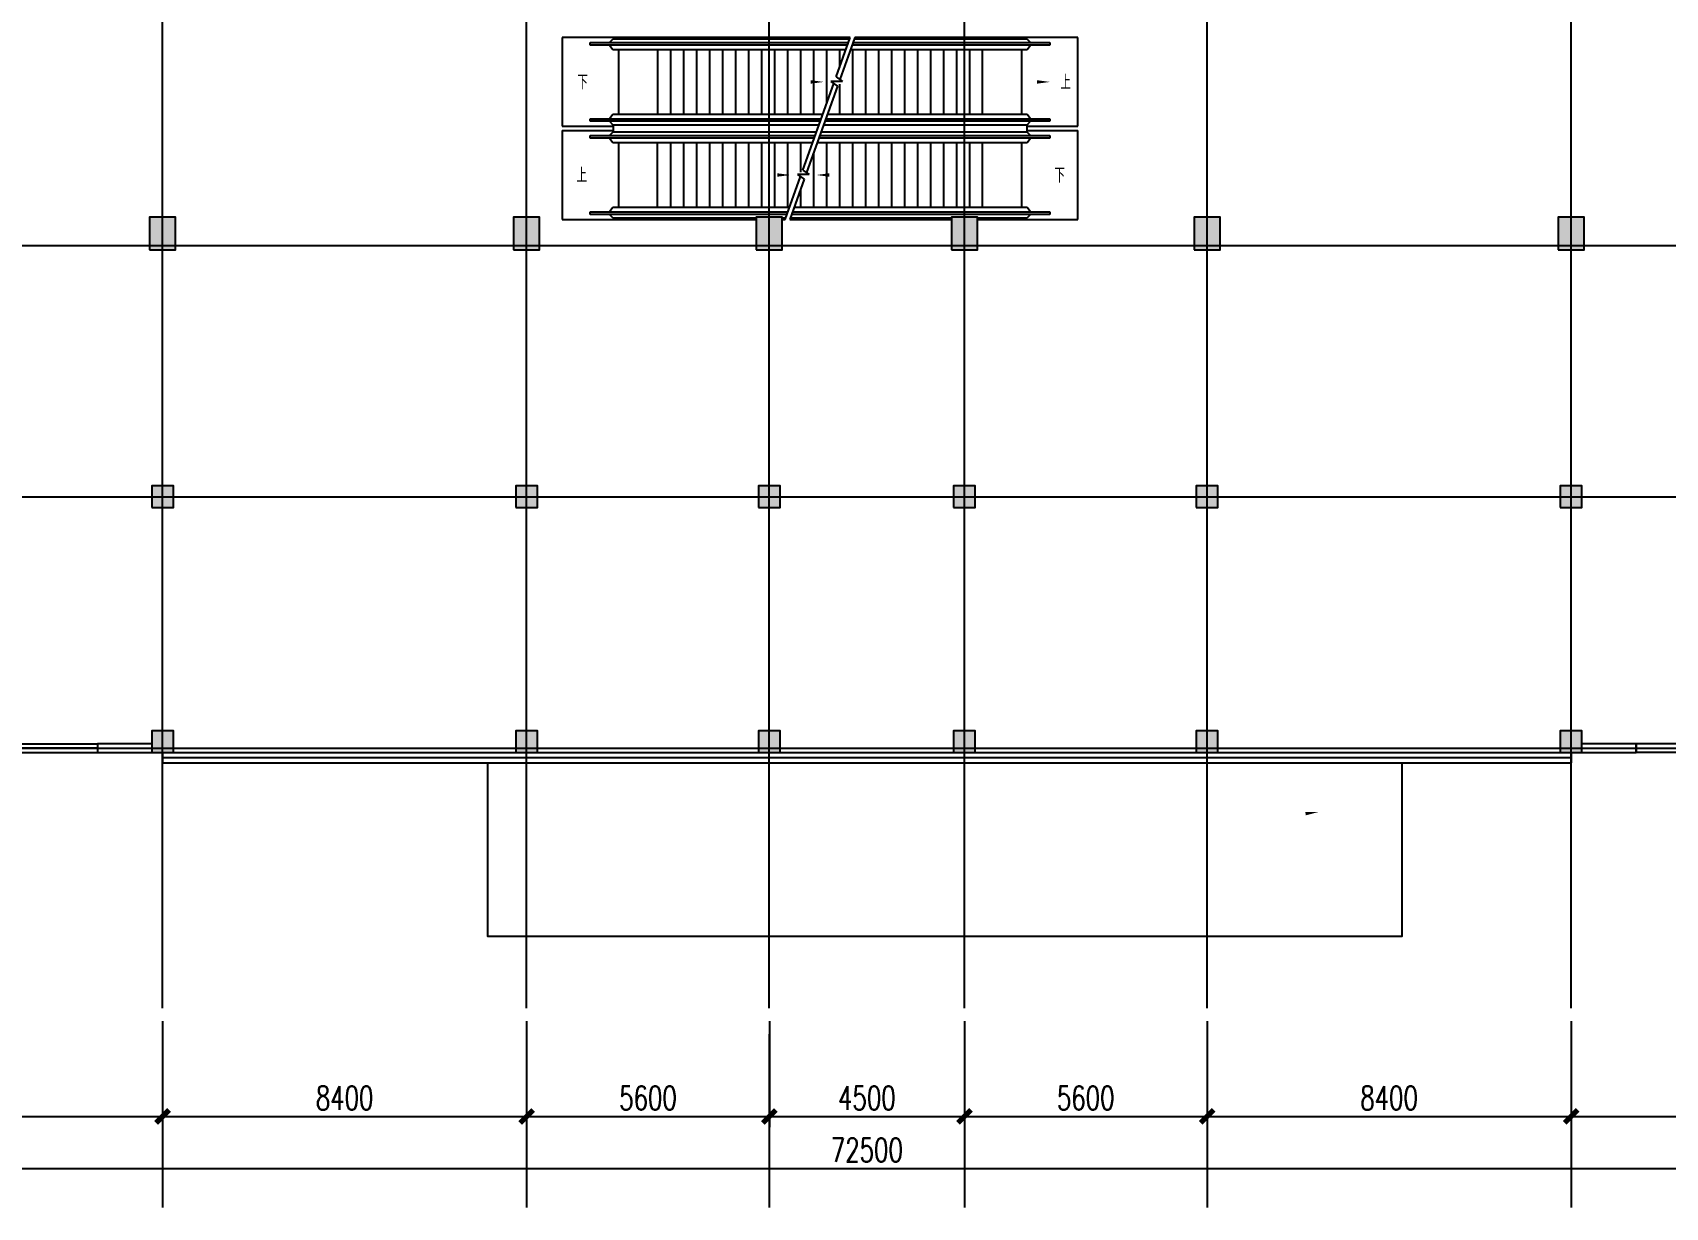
# Model space of a CAD drawing. Extents: x -1 to 1050000, y -900000 to 0.
# Drawn here: x 249692 to 287366, y -275447 to -248336 of the extents above; entities that cross this region are included whole.
import ezdxf

# ---------------------------------------------------------------- set-up
doc = ezdxf.new("R2010")
doc.units = 0
doc.header["$LTSCALE"] = 1000
doc.header["$MEASUREMENT"] = 0
for name, color, linetype in [('AXIS', 3, 'Continuous'), ('Canopy', 100, 'Continuous'), ('COLUMN', 9, 'Continuous'), ('CURTWALL', 4, 'Continuous'), ('DIM_SYMB', 3, 'Continuous'), ('PUB_HATCH', 8, 'Continuous'), ('PUB_TEXT', 7, 'Continuous'), ('STAIR', 2, 'Continuous'), ('WALL', 9, 'Continuous'), ('WINDOW', 4, 'Continuous')]:
    doc.layers.add(name, color=color, linetype=linetype)
doc.layers.add('DOTE', color=1, linetype='Continuous', plot=False)
doc.styles.add('_TCH_DIM', font='SIMPLEX', dxfattribs={"bigfont": 'GBCBIG'})
doc.styles.add('_TCH_DIM_T3', font='SIMPLEX', dxfattribs={"width": 0.705882, "bigfont": 'GBCBIG'})
doc.dimstyles.new('_TCH_ARCH&&100', dxfattribs={"dimtxt": 297.5, "dimasz": 100, "dimexe": 250, "dimexo": 300, "dimgap": 126.25, "dimtad": 1, "dimdec": 0, "dimzin": 0, "dimdsep": 46, "dimtxsty": '_TCH_DIM_T3', "dimblk": 'ARCHTICK', "dimcen": 0.09, "dimclrt": 7, "dimazin": 2, "dimtfac": 1, "dimtdec": 0, "dimtix": 1, "dimtmove": 2, "dimatfit": 3, "dimfxl": 1, "dimtolj": 1, "dimtzin": 0, "dimarcsym": 0})

# ---------------------------------------------------------------- blocks, each defined once
blk = doc.blocks.new('_ArchTick')
at = {"color": 0, "linetype": 'ByBlock', "const_width": 0.4}
blk.add_lwpolyline([(-0.5, -0.5), (0.5, 0.5)], dxfattribs=at)
blk = doc.blocks.new('*D241')
at = {"layer": 'AXIS', "color": 0, "lineweight": -2, "transparency": 16777216}
for p, q in [((244291, -271147), (244291, -273597)), ((252691, -271147), (252691, -273597)), ((244291, -273347), (252691, -273347))]:
    blk.add_line(p, q, dxfattribs=at)
at = {"layer": 'Defpoints', "color": 0, "transparency": 16777216}
for p in [(244291, -270847), (252691, -270847), (252691, -273347)]:
    blk.add_point(p, dxfattribs=at)
at = {"layer": 'AXIS', "color": 0, "lineweight": -2, "transparency": 16777216, "xscale": 300, "yscale": 300, "zscale": 300, "rotation": 180}
blk.add_blockref('_ArchTick', (244291, -273347), dxfattribs=at)
at = {"layer": 'AXIS', "color": 0, "lineweight": -2, "transparency": 16777216, "xscale": 300, "yscale": 300, "zscale": 300}
blk.add_blockref('_ArchTick', (252691, -273347), dxfattribs=at)
at = {"layer": 'AXIS', "color": 7, "transparency": 16777216, "insert": (248491, -272922), "char_height": 550, "attachment_point": 5, "style": '_TCH_DIM_T3'}
blk.add_mtext('\\A1;8400', dxfattribs=at)
blk = doc.blocks.new('*D242')
at = {"layer": 'AXIS', "color": 0, "lineweight": -2, "transparency": 16777216}
for p, q in [((252691, -271147), (252691, -273597)), ((261091, -271147), (261091, -273597)), ((252691, -273347), (261091, -273347))]:
    blk.add_line(p, q, dxfattribs=at)
at = {"layer": 'Defpoints', "color": 0, "transparency": 16777216}
for p in [(252691, -270847), (261091, -270847), (261091, -273347)]:
    blk.add_point(p, dxfattribs=at)
at = {"layer": 'AXIS', "color": 0, "lineweight": -2, "transparency": 16777216, "xscale": 300, "yscale": 300, "zscale": 300, "rotation": 180}
blk.add_blockref('_ArchTick', (252691, -273347), dxfattribs=at)
at = {"layer": 'AXIS', "color": 0, "lineweight": -2, "transparency": 16777216, "xscale": 300, "yscale": 300, "zscale": 300}
blk.add_blockref('_ArchTick', (261091, -273347), dxfattribs=at)
at = {"layer": 'AXIS', "color": 7, "transparency": 16777216, "insert": (256891, -272922), "char_height": 550, "attachment_point": 5, "style": '_TCH_DIM_T3'}
blk.add_mtext('\\A1;8400', dxfattribs=at)
blk = doc.blocks.new('*D243')
at = {"layer": 'AXIS', "color": 0, "lineweight": -2, "transparency": 16777216}
for p, q in [((261091, -271147), (261091, -273597)), ((266691, -271147), (266691, -273597)), ((261091, -273347), (266691, -273347))]:
    blk.add_line(p, q, dxfattribs=at)
at = {"layer": 'Defpoints', "color": 0, "transparency": 16777216}
for p in [(261091, -270847), (266691, -270847), (266691, -273347)]:
    blk.add_point(p, dxfattribs=at)
at = {"layer": 'AXIS', "color": 0, "lineweight": -2, "transparency": 16777216, "xscale": 300, "yscale": 300, "zscale": 300, "rotation": 180}
blk.add_blockref('_ArchTick', (261091, -273347), dxfattribs=at)
at = {"layer": 'AXIS', "color": 0, "lineweight": -2, "transparency": 16777216, "xscale": 300, "yscale": 300, "zscale": 300}
blk.add_blockref('_ArchTick', (266691, -273347), dxfattribs=at)
at = {"layer": 'AXIS', "color": 7, "transparency": 16777216, "insert": (263891, -272922), "char_height": 550, "attachment_point": 5, "style": '_TCH_DIM_T3'}
blk.add_mtext('\\A1;5600', dxfattribs=at)
blk = doc.blocks.new('*D244')
at = {"layer": 'AXIS', "color": 0, "lineweight": -2, "transparency": 16777216}
for p, q in [((266691, -271147), (266691, -273597)), ((271191, -271147), (271191, -273597)), ((266691, -273347), (271191, -273347))]:
    blk.add_line(p, q, dxfattribs=at)
at = {"layer": 'Defpoints', "color": 0, "transparency": 16777216}
for p in [(266691, -270847), (271191, -270847), (271191, -273347)]:
    blk.add_point(p, dxfattribs=at)
at = {"layer": 'AXIS', "color": 0, "lineweight": -2, "transparency": 16777216, "xscale": 300, "yscale": 300, "zscale": 300, "rotation": 180}
blk.add_blockref('_ArchTick', (266691, -273347), dxfattribs=at)
at = {"layer": 'AXIS', "color": 0, "lineweight": -2, "transparency": 16777216, "xscale": 300, "yscale": 300, "zscale": 300}
blk.add_blockref('_ArchTick', (271191, -273347), dxfattribs=at)
at = {"layer": 'AXIS', "color": 7, "transparency": 16777216, "insert": (268941, -272922), "char_height": 550, "attachment_point": 5, "style": '_TCH_DIM_T3'}
blk.add_mtext('\\A1;4500', dxfattribs=at)
blk = doc.blocks.new('*D245')
at = {"layer": 'AXIS', "color": 0, "lineweight": -2, "transparency": 16777216}
for p, q in [((271191, -271147), (271191, -273597)), ((276791, -271147), (276791, -273597)), ((271191, -273347), (276791, -273347))]:
    blk.add_line(p, q, dxfattribs=at)
at = {"layer": 'Defpoints', "color": 0, "transparency": 16777216}
for p in [(271191, -270847), (276791, -270847), (276791, -273347)]:
    blk.add_point(p, dxfattribs=at)
at = {"layer": 'AXIS', "color": 0, "lineweight": -2, "transparency": 16777216, "xscale": 300, "yscale": 300, "zscale": 300, "rotation": 180}
blk.add_blockref('_ArchTick', (271191, -273347), dxfattribs=at)
at = {"layer": 'AXIS', "color": 0, "lineweight": -2, "transparency": 16777216, "xscale": 300, "yscale": 300, "zscale": 300}
blk.add_blockref('_ArchTick', (276791, -273347), dxfattribs=at)
at = {"layer": 'AXIS', "color": 7, "transparency": 16777216, "insert": (273991, -272922), "char_height": 550, "attachment_point": 5, "style": '_TCH_DIM_T3'}
blk.add_mtext('\\A1;5600', dxfattribs=at)
blk = doc.blocks.new('*D246')
at = {"layer": 'AXIS', "color": 0, "lineweight": -2, "transparency": 16777216}
for p, q in [((276791, -271147), (276791, -273597)), ((285191, -271147), (285191, -273597)), ((276791, -273347), (285191, -273347))]:
    blk.add_line(p, q, dxfattribs=at)
at = {"layer": 'Defpoints', "color": 0, "transparency": 16777216}
for p in [(276791, -270847), (285191, -270847), (285191, -273347)]:
    blk.add_point(p, dxfattribs=at)
at = {"layer": 'AXIS', "color": 0, "lineweight": -2, "transparency": 16777216, "xscale": 300, "yscale": 300, "zscale": 300, "rotation": 180}
blk.add_blockref('_ArchTick', (276791, -273347), dxfattribs=at)
at = {"layer": 'AXIS', "color": 0, "lineweight": -2, "transparency": 16777216, "xscale": 300, "yscale": 300, "zscale": 300}
blk.add_blockref('_ArchTick', (285191, -273347), dxfattribs=at)
at = {"layer": 'AXIS', "color": 7, "transparency": 16777216, "insert": (280991, -272922), "char_height": 550, "attachment_point": 5, "style": '_TCH_DIM_T3'}
blk.add_mtext('\\A1;8400', dxfattribs=at)
blk = doc.blocks.new('*D247')
at = {"layer": 'AXIS', "color": 0, "lineweight": -2, "transparency": 16777216}
for p, q in [((285191, -271147), (285191, -273597)), ((293591, -271147), (293591, -273597)), ((285191, -273347), (293591, -273347))]:
    blk.add_line(p, q, dxfattribs=at)
at = {"layer": 'Defpoints', "color": 0, "transparency": 16777216}
for p in [(285191, -270847), (293591, -270847), (293591, -273347)]:
    blk.add_point(p, dxfattribs=at)
at = {"layer": 'AXIS', "color": 0, "lineweight": -2, "transparency": 16777216, "xscale": 300, "yscale": 300, "zscale": 300, "rotation": 180}
blk.add_blockref('_ArchTick', (285191, -273347), dxfattribs=at)
at = {"layer": 'AXIS', "color": 0, "lineweight": -2, "transparency": 16777216, "xscale": 300, "yscale": 300, "zscale": 300}
blk.add_blockref('_ArchTick', (293591, -273347), dxfattribs=at)
at = {"layer": 'AXIS', "color": 7, "transparency": 16777216, "insert": (289391, -272922), "char_height": 550, "attachment_point": 5, "style": '_TCH_DIM_T3'}
blk.add_mtext('\\A1;8400', dxfattribs=at)
blk = doc.blocks.new('*D250')
at = {"layer": 'AXIS', "color": 0, "lineweight": -2, "transparency": 16777216}
for p, q in [((232691, -271547), (232691, -274797)), ((305191, -271547), (305191, -274797)), ((232691, -274547), (305191, -274547))]:
    blk.add_line(p, q, dxfattribs=at)
at = {"layer": 'Defpoints', "color": 0, "transparency": 16777216}
for p in [(232691, -271247), (305191, -271247), (305191, -274547)]:
    blk.add_point(p, dxfattribs=at)
at = {"layer": 'AXIS', "color": 0, "lineweight": -2, "transparency": 16777216, "xscale": 300, "yscale": 300, "zscale": 300, "rotation": 180}
blk.add_blockref('_ArchTick', (232691, -274547), dxfattribs=at)
at = {"layer": 'AXIS', "color": 0, "lineweight": -2, "transparency": 16777216, "xscale": 300, "yscale": 300, "zscale": 300}
blk.add_blockref('_ArchTick', (305191, -274547), dxfattribs=at)
at = {"layer": 'AXIS', "color": 7, "transparency": 16777216, "insert": (268941, -274122), "char_height": 550, "attachment_point": 5, "style": '_TCH_DIM_T3'}
blk.add_mtext('\\A1;72500', dxfattribs=at)
blk = doc.blocks.new('_FZH')
blk.add_lwpolyline([(-0.5, -0.5), (0.5, -0.5), (0.5, 0.5), (-0.5, 0.5)], close=True)
at = {"layer": 'PUB_HATCH'}
blk.add_solid([(-0.5, -0.5), (0.5, -0.5), (-0.5, 0.5), (0.5, 0.5)], dxfattribs=at)
blk = doc.blocks.new('$WINLIB2D$00000002')
at = {"color": 0}
for points in [[(-0.5, 0.5), (0.5, 0.5)], [(-0.5, 0.5), (-0.5, -0.5)], [(0.5, 0.5), (0.5, -0.5)], [(0.5, 0), (-0.5, 0)], [(-0.5, -0.5), (0.5, -0.5)]]:
    blk.add_lwpolyline(points, dxfattribs=at)

msp = doc.modelspace()

# ---------------------------------------------------------------- linework, layer by layer
at = {"layer": 'AXIS'}
for p, q in [((252690.6, -271447.09), (252690.6, -275447.09)), ((261090.6, -271447.09), (261090.6, -275447.09)), ((266690.6, -271447.09), (266690.6, -275447.09)), ((271190.6, -271447.09), (271190.6, -275447.09)), ((276790.6, -271447.09), (276790.6, -275447.09)), ((285190.6, -271447.09), (285190.6, -275447.09))]:
    msp.add_line(p, q, dxfattribs=at)
at = {"layer": 'Canopy'}
msp.add_lwpolyline([(260190.6, -265187.09), (260190.6, -269187.09), (281290.6, -269187.09), (281290.6, -265187.09)], dxfattribs=at)
msp.add_lwpolyline([(264022.9, -268074.13, 0, 0, 0), (279361.08, -266324.77, 0, 80, 0), (279063.01, -266358.77, 0, 0, 0)], format="xyseb", dxfattribs=at)
at = {"layer": 'CURTWALL'}
for p, q in [((252690.6, -264947.09), (285190.6, -264947.09)), ((252690.6, -264947.09), (252690.6, -265187.09)), ((252690.6, -265067.09), (285190.6, -265067.09)), ((252690.6, -265187.09), (285190.6, -265187.09)), ((285190.6, -264947.09), (285190.6, -265187.09))]:
    msp.add_line(p, q, dxfattribs=at)
at = {"layer": 'DIM_SYMB'}
for points in [[(262554.6, -249473.09, 0, 0, 0), (267944.03, -249473.09, 0, 80, 0), (267644.03, -249473.09, 0, 0, 0)], [(268544.03, -249473.09, 0, 0, 0), (273165.6, -249473.09, 0, 80, 0), (272865.6, -249473.09, 0, 0, 0)], [(262554.6, -251621.09, 0, 0, 0), (267176.16, -251621.09, 0, 80, 0), (266876.16, -251621.09, 0, 0, 0)], [(273165.6, -251621.09, 0, 0, 0), (267776.16, -251621.09, 0, 80, 0), (268076.16, -251621.09, 0, 0, 0)]]:
    msp.add_lwpolyline(points, format="xyseb", dxfattribs=at)
at = {"layer": 'DOTE'}
for p, q in [((252690.6, -270847.09), (252690.6, -217547.09)), ((261090.6, -270847.09), (261090.6, -217547.09)), ((266690.6, -270847.09), (266690.6, -217547.09)), ((271190.6, -270847.09), (271190.6, -217547.09)), ((276790.6, -270847.09), (276790.6, -217547.09)), ((285190.6, -270847.09), (285190.6, -217547.09)), ((226690.6, -253247.09), (311190.6, -253247.09)), ((226690.6, -259047.09), (311190.6, -259047.09)), ((226690.6, -264847.09), (311190.6, -264847.09))]:
    msp.add_line(p, q, dxfattribs=at)
at = {"layer": 'STAIR'}
for p, q in [((261910.1, -248449.09), (261910.1, -250497.09)), ((268557, -248449.09), (261910.1, -248449.09)), ((262554.6, -248624.09), (262554.6, -248564.09)), ((262554.6, -248564.09), (268515.89, -248564.09)), ((268494.44, -248624.09), (262554.6, -248624.09)), ((263004.6, -248564.09), (263090.6, -248478.09)), ((263004.6, -248624.09), (263077.35, -248723.09)), ((263090.6, -248478.09), (268546.63, -248478.09)), ((268231.7, -249359.05), (268557, -248449.09)), ((268663.2, -248449.09), (268316.85, -249417.94)), ((273165.6, -248624.09), (268600.64, -248624.09)), ((268622.09, -248564.09), (273165.6, -248564.09)), ((268652.83, -248478.09), (272629.6, -248478.09)), ((273810.1, -248449.09), (268663.2, -248449.09)), ((272629.6, -248478.09), (272715.6, -248564.09)), ((272642.85, -248723.09), (272715.6, -248624.09)), ((273165.6, -248564.09), (273165.6, -248624.09)), ((273810.1, -250497.09), (273810.1, -248449.09)), ((263077.35, -248723.09), (268459.05, -248723.09)), ((263210.1, -248723.09), (263210.1, -250223.09)), ((264110.1, -248723.09), (264110.1, -250223.09)), ((264410.1, -248723.09), (264410.1, -250223.09)), ((264710.1, -248723.09), (264710.1, -250223.09)), ((265010.1, -248723.09), (265010.1, -250223.09)), ((265310.1, -248723.09), (265310.1, -250223.09)), ((265610.1, -248723.09), (265610.1, -250223.09)), ((265910.1, -248723.09), (265910.1, -250223.09)), ((266210.1, -248723.09), (266210.1, -250223.09)), ((266510.1, -248723.09), (266510.1, -250223.09)), ((266810.1, -248723.09), (266810.1, -250223.09)), ((267110.1, -248723.09), (267110.1, -250223.09)), ((267410.1, -248723.09), (267410.1, -250223.09)), ((267710.1, -248723.09), (267710.1, -250223.09)), ((268010.1, -248723.09), (268010.1, -249978.96)), ((268310.1, -248723.09), (268310.1, -249139.76)), ((268565.25, -248723.09), (272642.85, -248723.09)), ((268610.1, -248723.09), (268610.1, -250223.09)), ((268910.1, -248723.09), (268910.1, -250223.09)), ((269210.1, -248723.09), (269210.1, -250223.09)), ((269510.1, -248723.09), (269510.1, -250223.09)), ((269810.1, -248723.09), (269810.1, -250223.09)), ((270110.1, -248723.09), (270110.1, -250223.09)), ((270410.1, -248723.09), (270410.1, -250223.09)), ((270710.1, -248723.09), (270710.1, -250223.09)), ((271010.1, -248723.09), (271010.1, -250223.09)), ((271310.1, -248723.09), (271310.1, -250223.09)), ((271610.1, -250223.09), (271610.1, -248723.09)), ((272510.1, -248723.09), (272510.1, -250223.09)), ((268231.7, -249359.05), (268378.45, -249460.55)), ((267463.83, -251507.05), (268177.94, -249509.45)), ((268263.08, -249568.34), (267548.97, -251565.94)), ((268378.45, -249460.55), (268109.48, -249462.1)), ((268109.48, -249462.1), (268263.08, -249568.34)), ((268310.1, -249524.42), (268310.1, -250223.09)), ((261910.1, -250497.09), (263090.6, -250497.09)), ((262554.6, -250382.09), (262554.6, -250322.09)), ((262554.6, -250322.09), (267887.43, -250322.09)), ((267865.98, -250382.09), (262554.6, -250382.09)), ((263077.35, -250223.09), (263004.6, -250322.09)), ((263090.6, -250468.09), (263004.6, -250382.09)), ((267922.82, -250223.09), (263077.35, -250223.09)), ((267835.24, -250468.09), (263090.6, -250468.09)), ((263090.6, -250468.09), (263090.6, -250626.09)), ((272629.6, -250468.09), (267941.44, -250468.09)), ((273165.6, -250382.09), (267972.18, -250382.09)), ((267993.63, -250322.09), (273165.6, -250322.09)), ((272642.85, -250223.09), (268029.02, -250223.09)), ((272715.6, -250382.09), (272629.6, -250468.09)), ((272629.6, -250468.09), (272629.6, -250626.09)), ((272629.6, -250497.09), (273810.1, -250497.09)), ((272715.6, -250322.09), (272642.85, -250223.09)), ((273165.6, -250322.09), (273165.6, -250382.09)), ((261910.1, -250597.09), (261910.1, -252645.09)), ((261910.1, -250597.09), (263090.6, -250597.09)), ((262554.6, -250772.09), (262554.6, -250712.09)), ((262554.6, -250712.09), (267748.01, -250712.09)), ((267726.56, -250772.09), (262554.6, -250772.09)), ((263004.6, -250712.09), (263090.6, -250626.09)), ((263004.6, -250772.09), (263077.35, -250871.09)), ((263077.35, -250871.09), (267691.17, -250871.09)), ((263090.6, -250626.09), (267778.76, -250626.09)), ((263210.1, -250871.09), (263210.1, -252371.09)), ((264110.1, -252371.09), (264110.1, -250871.09)), ((264410.1, -250871.09), (264410.1, -252371.09)), ((264710.1, -250871.09), (264710.1, -252371.09)), ((265010.1, -250871.09), (265010.1, -252371.09)), ((265310.1, -250871.09), (265310.1, -252371.09)), ((265610.1, -250871.09), (265610.1, -252371.09)), ((265910.1, -250871.09), (265910.1, -252371.09)), ((266210.1, -250871.09), (266210.1, -252371.09)), ((266510.1, -250871.09), (266510.1, -252371.09)), ((266810.1, -250871.09), (266810.1, -252371.09)), ((267110.1, -250871.09), (267110.1, -252371.09)), ((267410.1, -250871.09), (267410.1, -251552.35)), ((267797.37, -250871.09), (272642.85, -250871.09)), ((273165.6, -250772.09), (267832.76, -250772.09)), ((267854.21, -250712.09), (273165.6, -250712.09)), ((267884.95, -250626.09), (272629.6, -250626.09)), ((268010.1, -250871.09), (268010.1, -252371.09)), ((268310.1, -250871.09), (268310.1, -252371.09)), ((268610.1, -250871.09), (268610.1, -252371.09)), ((268910.1, -250871.09), (268910.1, -252371.09)), ((269210.1, -250871.09), (269210.1, -252371.09)), ((269510.1, -250871.09), (269510.1, -252371.09)), ((269810.1, -250871.09), (269810.1, -252371.09)), ((270110.1, -250871.09), (270110.1, -252371.09)), ((270410.1, -250871.09), (270410.1, -252371.09)), ((270710.1, -250871.09), (270710.1, -252371.09)), ((271010.1, -250871.09), (271010.1, -252371.09)), ((271310.1, -250871.09), (271310.1, -252371.09)), ((271610.1, -252371.09), (271610.1, -250871.09)), ((272510.1, -250871.09), (272510.1, -252371.09)), ((272629.6, -250597.09), (273810.1, -250597.09)), ((272629.6, -250626.09), (272715.6, -250712.09)), ((272642.85, -250871.09), (272715.6, -250772.09)), ((273165.6, -250712.09), (273165.6, -250772.09)), ((273810.1, -252645.09), (273810.1, -250597.09)), ((267710.1, -251115.23), (267710.1, -252371.09)), ((267057, -252645.09), (267410.06, -251657.45)), ((267610.58, -251608.55), (267341.61, -251610.1)), ((267341.61, -251610.1), (267495.21, -251716.34)), ((267463.83, -251507.05), (267610.58, -251608.55)), ((267495.21, -251716.34), (267163.2, -252645.09)), ((267410.1, -251954.43), (267410.1, -252371.09)), ((263077.35, -252371.09), (263004.6, -252470.09)), ((267154.95, -252371.09), (263077.35, -252371.09)), ((272642.85, -252371.09), (267261.15, -252371.09)), ((272715.6, -252470.09), (272642.85, -252371.09)), ((261910.1, -252645.09), (266390.6, -252645.09)), ((262554.6, -252530.09), (262554.6, -252470.09)), ((262554.6, -252470.09), (267119.56, -252470.09)), ((267098.11, -252530.09), (262554.6, -252530.09)), ((263090.6, -252616.09), (263004.6, -252530.09)), ((266390.6, -252616.09), (263090.6, -252616.09)), ((267067.37, -252616.09), (266990.6, -252616.09)), ((266990.6, -252645.09), (267057, -252645.09)), ((267163.2, -252645.09), (270890.6, -252645.09)), ((270890.6, -252616.09), (267173.56, -252616.09)), ((273165.6, -252530.09), (267204.31, -252530.09)), ((267225.76, -252470.09), (273165.6, -252470.09)), ((272629.6, -252616.09), (271490.6, -252616.09)), ((271490.6, -252645.09), (273810.1, -252645.09)), ((272715.6, -252530.09), (272629.6, -252616.09)), ((273165.6, -252470.09), (273165.6, -252530.09))]:
    msp.add_line(p, q, dxfattribs=at)
at = {"layer": 'WALL'}
for p, q in [((252440.6, -264747.09), (251190.6, -264747.09)), ((251190.6, -264747.09), (251190.6, -264947.09)), ((286690.6, -264747.09), (285440.6, -264747.09)), ((286690.6, -264947.09), (286690.6, -264747.09)), ((251190.6, -264947.09), (252440.6, -264947.09)), ((285440.6, -264947.09), (286690.6, -264947.09))]:
    msp.add_line(p, q, dxfattribs=at)

# ---------------------------------------------------------------- block references
at = {"layer": 'COLUMN'}
for p, xscale, yscale, zscale in [((252690.6, -252972.09), 600, 750, 750), ((261090.6, -252972.09), 600, 750, 750), ((266690.6, -252972.09), 600, 750, 750), ((271190.6, -252972.09), 600, 750, 750), ((276790.6, -252972.09), 600, 750, 750), ((285190.6, -252972.09), 600, 750, 750), ((252690.6, -259047.09), 500, 500, 500), ((261090.6, -259047.09), 500, 500, 500), ((266690.6, -259047.09), 500, 500, 500), ((271190.6, -259047.09), 500, 500, 500), ((276790.6, -259047.09), 500, 500, 500), ((285190.6, -259047.09), 500, 500, 500), ((252690.6, -264697.09), 500, 500, 500), ((261090.6, -264697.09), 500, 500, 500), ((266690.6, -264697.09), 500, 500, 500), ((271190.6, -264697.09), 500, 500, 500), ((276790.6, -264697.09), 500, 500, 500), ((285190.6, -264697.09), 500, 500, 500)]:
    msp.add_blockref('_FZH', p, dxfattribs=dict(at, xscale=xscale, yscale=yscale, zscale=zscale))
at = {"layer": 'WINDOW', "yscale": 200}
for p, xscale, zscale in [((249990.6, -264847.09), 2400, 2400), ((287890.6, -264847.09), -2400, -2400)]:
    msp.add_blockref('$WINLIB2D$00000002', p, dxfattribs=dict(at, xscale=xscale, zscale=zscale))

# ---------------------------------------------------------------- texts
at = {"layer": 'PUB_TEXT', "style": '_TCH_DIM'}
for s, p in [('下', (262259.7, -249648.09)), ('上', (273407.09, -249648.09)), ('上', (262241.09, -251796.09)), ('下', (273270.6, -251796.09))]:
    msp.add_text(s, height=337.59, dxfattribs=at).set_placement(p)

# ---------------------------------------------------------------- dimensions: what is measured, and where the dimension line sits
at = {"layer": 'AXIS'}
for p1, p2, distance, picture, middle in [((244290.6, -270847.09), (252690.6, -270847.09), -2500, '*D241', (248490.6, -272922.09)), ((252690.6, -270847.09), (261090.6, -270847.09), -2500, '*D242', (256890.6, -272922.09)), ((261090.6, -270847.09), (266690.6, -270847.09), -2500, '*D243', (263890.6, -272922.09)), ((266690.6, -270847.09), (271190.6, -270847.09), -2500, '*D244', (268940.6, -272922.09)), ((271190.6, -270847.09), (276790.6, -270847.09), -2500, '*D245', (273990.6, -272922.09)), ((276790.6, -270847.09), (285190.6, -270847.09), -2500, '*D246', (280990.6, -272922.09)), ((285190.6, -270847.09), (293590.6, -270847.09), -2500, '*D247', (289390.6, -272922.09)), ((232690.6, -271247.09), (305190.6, -271247.09), -3300, '*D250', (268940.6, -274122.09))]:
    dim = msp.add_aligned_dim(p1=p1, p2=p2, distance=distance, dimstyle='_TCH_ARCH&&100', override={"dimtxt": 550, "dimasz": 300, "dimgap": 150}, dxfattribs=at)
    dim.commit()
    dim.dimension.update_dxf_attribs({"geometry": picture, "text_midpoint": middle})

doc.saveas('drawing.dxf')
